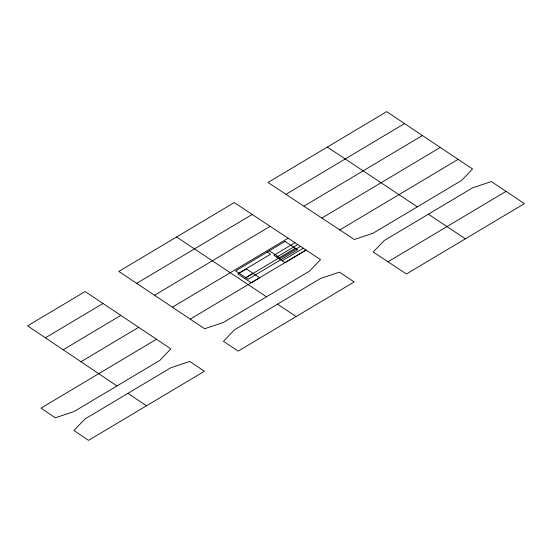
<?xml version="1.0" encoding="UTF-8"?>
<svg xmlns="http://www.w3.org/2000/svg" width="552" height="552" viewBox="0 0 552 552"><rect width="100%" height="100%" fill="white"/><g stroke="black" fill="none" stroke-linecap="round" stroke-linejoin="round"><path stroke-width="0.83" d="M176.557 236.987L118.825 271.425L204.64 328.737L223.47 322.437L266.478 296.797L309.527 271.122L320.546 259.619L234.262 202.584L176.557 236.987L266.478 296.797M136.696 283.348L252.216 214.452M285.964 194.318L404.533 123.586L472.54 168.981L461.52 180.483L417.326 206.841L373.166 233.172L354.301 239.499L268.01 182.457L386.704 111.642L404.533 123.586M270.183 226.32L154.567 295.258M303.931 206.193L422.404 135.502M321.885 218.054L440.282 147.418M238.926 273.116L270.577 254.237L267.244 252.043M294.989 242.714L273.895 255.3L284.984 262.628L306.084 250.042L190.267 319.111M276.669 257.128L297.763 244.55M244.57 278.367L253.009 273.33M279.443 258.964L300.536 246.378M282.21 260.792L303.31 248.214M156.513 339.238L40.993 408.135L55.276 417.802L74.106 411.509L116.989 385.938L159.866 360.359L170.885 348.857L85.125 291.546L27.6 325.859L116.989 385.938M339.839 229.915L458.112 159.362M127.954 393.334L84.994 418.968L73.927 430.477L88.513 440.358L204.426 371.254L189.709 361.45L170.879 367.742L127.954 393.334L146.466 405.803M277.532 304.152L320.622 278.45L339.452 272.15L354.205 281.927L238.174 351.12L223.457 341.315L234.476 329.813L277.532 304.152L296.176 316.537M428.38 214.197L384.226 240.534L373.207 252.029L406.417 273.985L524.4 203.626L491.356 181.56L472.533 187.866L428.38 214.197L465.384 238.816M45.43 337.796L102.955 303.49M63.211 349.754L120.826 315.399M80.992 361.712L138.649 327.336M172.403 307.202L288.137 238.188M245.875 277.704L295.313 248.227M387.959 261.793L506.025 191.385M269.355 250.78L279.636 257.577M327.315 147.073L417.326 206.841M285.025 241.438L235.6 270.922L248.172 279.222L297.597 249.739L285.025 241.438M246.358 268.934L237.919 273.971L251.229 282.762L259.668 277.732L246.358 268.934"/></g></svg>
